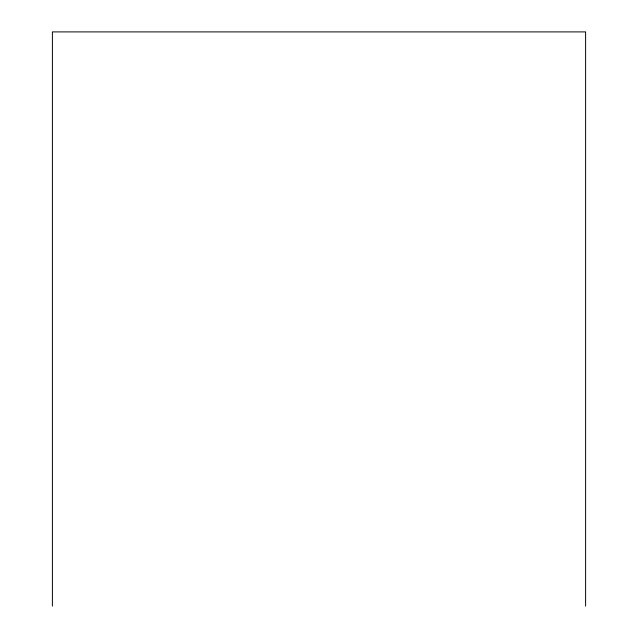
<?xml version="1.0" encoding="UTF-8"?>
<svg xmlns="http://www.w3.org/2000/svg" width="638" height="638" viewBox="0 0 638 638"><rect width="100%" height="100%" fill="white"/><g stroke="black" fill="none" stroke-linecap="round" stroke-linejoin="round"><path stroke-width="0.96" d="M585.604 606.1L585.604 31.9L52.396 31.9L52.396 606.1"/></g></svg>
